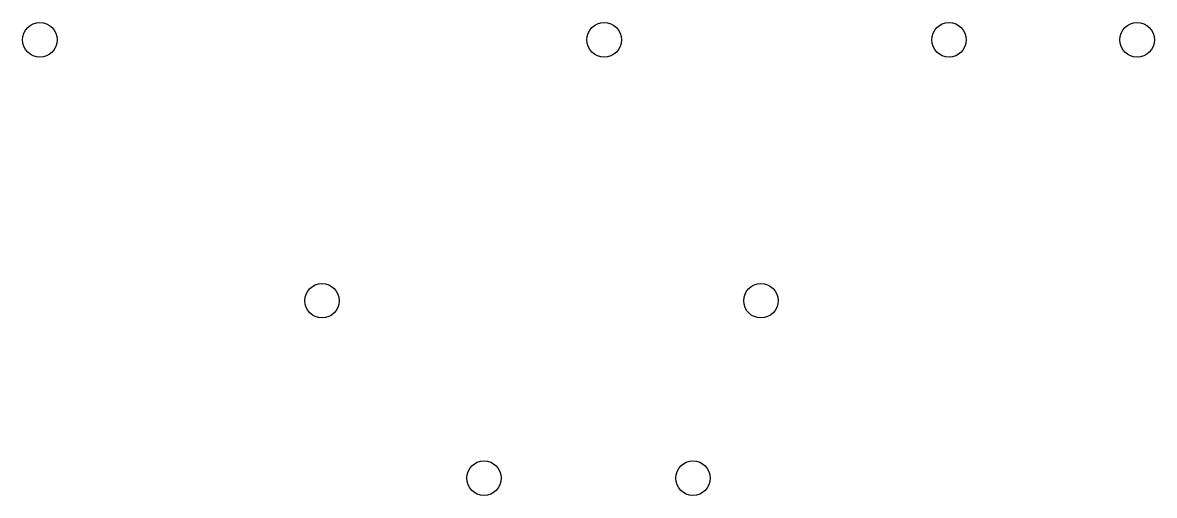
# Model space of a CAD drawing. Header units: millimetres. Extents: x 107 to 216, y -136 to -90.
import ezdxf

# ---------------------------------------------------------------- set-up
doc = ezdxf.new("R2010")
doc.units = ezdxf.units.MM

msp = doc.modelspace()

# ---------------------------------------------------------------- linework, layer by layer
for centre in [(109, -92), (163, -92), (196, -92), (214, -92), (136, -117), (178, -117), (151.5, -134), (171.5, -134)]:
    msp.add_circle(centre, 1.65)

doc.saveas('drawing.dxf')
